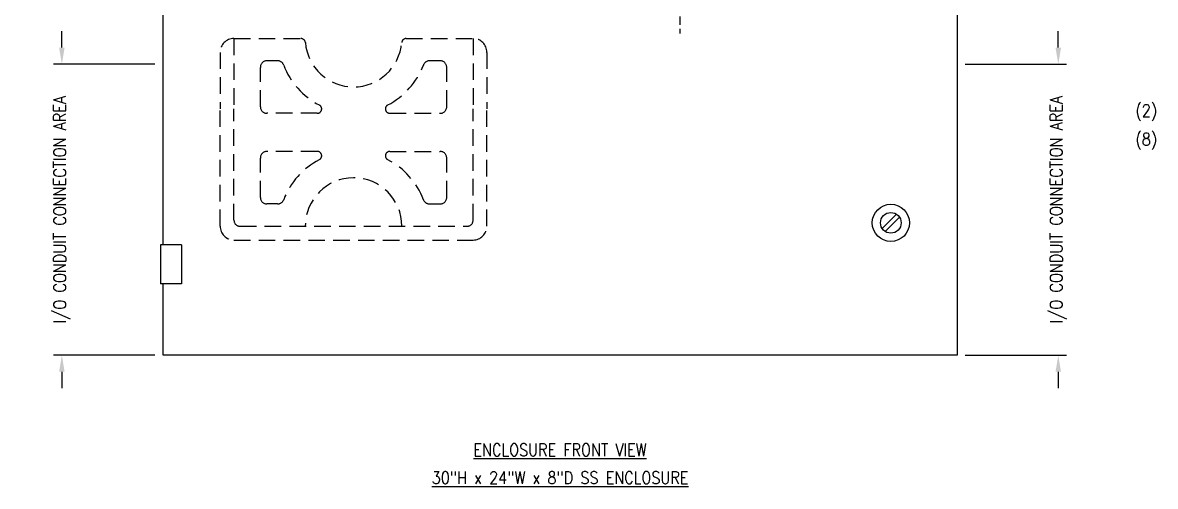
# Model space of a CAD drawing. Header units: inches. Extents: x -4 to 280, y -9 to 35.
# Drawn here: x -4.25 to 30, y -3.96 to 10.05 of the extents above; entities that cross this region are included whole.
import ezdxf
from ezdxf.enums import TextEntityAlignment as Align

# ---------------------------------------------------------------- set-up
doc = ezdxf.new("R2010")
doc.units = ezdxf.units.IN
doc.header["$LTSCALE"] = 0.5
doc.header["$MEASUREMENT"] = 0
doc.linetypes.add('BORDER', pattern=[1.75, 0.5, -0.25, 0.5, -0.25, 0, -0.25])
doc.linetypes.add('DASHED', pattern=[0.75, 0.5, -0.25])
doc.layers.get('Defpoints').update_dxf_attribs({"color": 252})
for name, color, linetype in [('0 @ 4', 7, 'Continuous'), ('E-POWR-IDEN @ 4', 11, 'Continuous'), ('MODEL', 7, 'Continuous')]:
    doc.layers.add(name, color=color, linetype=linetype)
doc.layers.add('G-Anno-Std-Note @ 4', color=151, linetype='Continuous', lineweight=25)
doc.styles.add('RomanS', font='romans.shx', dxfattribs={"width": 0.85})
doc.dimstyles.new('FH_Arrow_Leader', dxfattribs={"dimscale": 96, "dimtxt": 0.09375, "dimasz": 0.125, "dimexe": 0.0625, "dimexo": 0.0625, "dimgap": 0.09, "dimtad": 0, "dimtih": 1, "dimtoh": 1, "dimdec": 4, "dimzin": 0, "dimdsep": 46, "dimlunit": 4, "dimtxsty": 'RomanS', "dimcen": 0.09, "dimadec": 0, "dimazin": 0, "dimtfac": 1, "dimtdec": 4, "dimtofl": 0, "dimtmove": 0, "dimatfit": 3, "dimfxl": 1, "dimtolj": 1, "dimtzin": 0, "dimarcsym": 0})

# ---------------------------------------------------------------- blocks, each defined once
blk = doc.blocks.new('*D225')
at = {"color": 0, "lineweight": -2, "transparency": 16777216}
for p, q in [((-3.062, 9.294), (-3.062, 9.794)), ((-0.25, 8.794), (-3.312, 8.794)), ((-0.25, 0), (-3.312, 0)), ((-3.062, -0.5), (-3.062, -1))]:
    blk.add_line(p, q, dxfattribs=at)
at = {"color": 0, "transparency": 16777216}
for points in [[(-3.145, 9.294), (-2.978, 9.294), (-3.062, 8.794)], [(-3.145, -0.5), (-2.978, -0.5), (-3.062, 0)]]:
    blk.add_solid(points, dxfattribs=at)
at = {"layer": 'Defpoints', "color": 0, "transparency": 16777216}
for p in [(0, 8.794), (-3.062, 0), (0, 0)]:
    blk.add_point(p, dxfattribs=at)
at = {"color": 0, "transparency": 16777216, "insert": (-3.062, 4.402), "char_height": 0.375, "attachment_point": 5, "rotation": 90, "style": 'RomanS'}
blk.add_mtext('\\A1;I/O CONDUIT CONNECTION AREA', dxfattribs=at)
blk = doc.blocks.new('*D226')
at = {"color": 0, "lineweight": -2, "transparency": 16777216}
for p, q in [((27.062, 9.294), (27.062, 9.794)), ((24.25, 8.794), (27.312, 8.794)), ((24.25, 0), (27.312, 0)), ((27.062, -0.5), (27.062, -1))]:
    blk.add_line(p, q, dxfattribs=at)
at = {"color": 0, "transparency": 16777216}
for points in [[(26.978, 9.294), (27.145, 9.294), (27.062, 8.794)], [(26.978, -0.5), (27.145, -0.5), (27.062, 0)]]:
    blk.add_solid(points, dxfattribs=at)
at = {"layer": 'Defpoints', "color": 0, "transparency": 16777216}
for p in [(24, 8.794), (24, 0), (27.062, 0)]:
    blk.add_point(p, dxfattribs=at)
at = {"color": 0, "transparency": 16777216, "insert": (27.062, 4.402), "char_height": 0.375, "attachment_point": 5, "rotation": 90, "style": 'RomanS'}
blk.add_mtext('\\A1;I/O CONDUIT CONNECTION AREA', dxfattribs=at)

msp = doc.modelspace()

# ---------------------------------------------------------------- linework, layer by layer
at = {"layer": 'Defpoints', "linetype": 'BORDER'}
msp.add_line((15.62307, 19.00904), (15.62307, 9.72215), dxfattribs=at)
at = {"layer": 'Defpoints', "linetype": 'DASHED', "ltscale": 2}
for p, q in [((2.14171, 9.56934), (4.16718, 9.56934)), ((2.14171, 9.56934), (2.14171, 7.4431)), ((7.34545, 9.56934), (9.37092, 9.56934)), ((9.37092, 9.56934), (9.37092, 7.4431)), ((1.72355, 9.15118), (1.72355, 7.4431)), ((9.78908, 9.15118), (9.78908, 7.4431)), ((2.93905, 7.50955), (2.93905, 8.69833)), ((3.45732, 8.89766), (3.13838, 8.89766)), ((8.37424, 8.89766), (8.05531, 8.89766)), ((8.57358, 7.50955), (8.57358, 8.69833)), ((1.72355, 3.89937), (1.72355, 7.4431)), ((2.14171, 4.07656), (2.14171, 7.4431)), ((4.66048, 7.31021), (3.13838, 7.31021)), ((6.85215, 7.31021), (8.37424, 7.31021)), ((9.37092, 4.07656), (9.37092, 7.4431)), ((9.78908, 3.89937), (9.78908, 7.4431)), ((2.93905, 4.77038), (2.93905, 5.95916)), ((4.66048, 6.1585), (3.13838, 6.1585)), ((6.85215, 6.1585), (8.37424, 6.1585)), ((8.57358, 4.77038), (8.57358, 5.95916)), ((3.45732, 4.57105), (3.13838, 4.57105)), ((8.05531, 4.57105), (8.37424, 4.57105)), ((2.3189, 3.89937), (9.19373, 3.89937)), ((2.14171, 3.48121), (9.37092, 3.48121))]:
    msp.add_line(p, q, dxfattribs=at)
for centre, radius, start, end in [((2.14171, 9.15118), 0.41816, 90, 180), ((4.16718, 9.43645), 0.13289, 4.780192, 90), ((5.75631, 9.56934), 1.46179, 184.780192, 355.219808), ((7.34545, 9.43645), 0.13289, 90, 175.219808), ((9.37092, 9.15118), 0.41816, 0, 90), ((3.13838, 8.69833), 0.19933, 90, 180), ((3.45732, 8.69833), 0.19933, 20.750012, 90), ((5.75631, 9.56934), 2.25913, 200.750012, 242.733956), ((5.75631, 9.56934), 2.25913, 297.266044, 339.249988), ((8.05531, 8.69833), 0.19933, 90, 159.249988), ((8.37424, 8.69833), 0.19933, 0, 90), ((4.66048, 7.4431), 0.13289, 270, 62.733956), ((6.85215, 7.4431), 0.13289, 117.266044, 270), ((3.13838, 7.50955), 0.19933, 180, 270), ((8.37424, 7.50955), 0.19933, 270, 0), ((3.13838, 5.95916), 0.19933, 90, 180), ((5.75631, 3.89937), 2.25913, 117.266044, 159.249988), ((4.66048, 6.02561), 0.13289, 297.266044, 90), ((6.85215, 6.02561), 0.13289, 90, 242.733956), ((5.75631, 3.89937), 2.25913, 20.750012, 62.733956), ((8.37424, 5.95916), 0.19933, 0, 90), ((5.75631, 3.89937), 1.46179, 0, 180), ((3.13838, 4.77038), 0.19933, 180, 270), ((3.45732, 4.77038), 0.19933, 270, 339.249988), ((8.05531, 4.77038), 0.19933, 200.750012, 270), ((8.37424, 4.77038), 0.19933, 270, 0), ((2.14171, 3.89937), 0.41816, 180, 270), ((2.3189, 4.07656), 0.17719, 180, 270), ((9.19373, 4.07656), 0.17719, 270, 0), ((9.37092, 3.89937), 0.41816, 270, 0)]:
    msp.add_arc(centre, radius, start, end, dxfattribs=at)
at = {"layer": 'MODEL'}
for p, q in [((24, 30), (24, 0)), ((0, 3.34052), (0, 14.4117)), ((21.7393, 3.82769), (22.17231, 4.2607)), ((21.82769, 3.7393), (22.2607, 4.17231)), ((0.5512, 3.34052), (-0.0778, 3.34052)), ((-0.0778, 3.34052), (-0.0778, 2.15948)), ((0.5512, 3.34052), (0.5512, 2.15948)), ((0.5512, 2.15948), (-0.0778, 2.15948)), ((0, 0), (0, 2.15948)), ((24, 0), (0, 0))]:
    msp.add_line(p, q, dxfattribs=at)
for radius in [0.5625, 0.3125]:
    msp.add_circle((22, 4), radius, dxfattribs=at)

# ---------------------------------------------------------------- texts
at = {"layer": 'E-POWR-IDEN @ 4', "char_height": 0.375, "attachment_point": 8, "style": 'RomanS'}
for s, insert, width in [('{\\LENCLOSURE FRONT VIEW}', (11.998, -3.04682), 21.5382608), ('\\pt6.75;{\\L30"H x 24"W x 8"D SS ENCLOSURE}', (12, -3.88717), 24)]:
    msp.add_mtext(s, dxfattribs=dict(at, insert=insert, width=width))
at = {"layer": 'G-Anno-Std-Note @ 4', "style": 'RomanS', "width": 0.85}
for s, p in [('(2)', (30.05098, 7.39196)), ('(8)', (30.05098, 6.52583))]:
    msp.add_text(s, height=0.375, dxfattribs=at).set_placement(p, align=Align.MIDDLE_RIGHT)

# ---------------------------------------------------------------- dimensions: what is measured, and where the dimension line sits
at = {"layer": '0 @ 4'}
for base, p1, p2, picture, middle in [((-3.0618, 0), (0, 8.79415), (0, 0), '*D225', (-3.0618, 4.40156)), ((27.0618, 0), (24, 8.79415), (24, 0), '*D226', (27.0618, 4.40156))]:
    dim = msp.add_linear_dim(base=base, p1=p1, p2=p2, angle=90, text='I/O CONDUIT CONNECTION AREA', dimstyle='FH_Arrow_Leader', override={"dimscale": 4, "dimtix": 0, "dimtofl": 0, "dimtmove": 0, "dimatfit": 3}, dxfattribs=at)
    dim.commit()
    dim.dimension.update_dxf_attribs({"geometry": picture, "text_midpoint": middle, "dimtype": 160, "text_rotation": 90})

doc.saveas('drawing.dxf')
